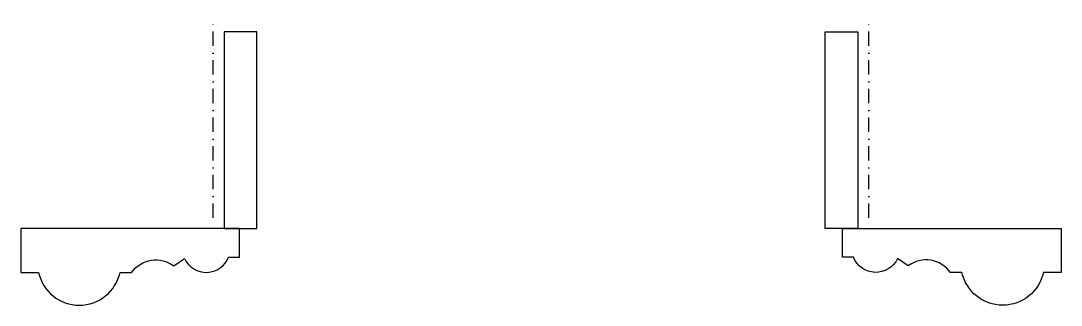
# Model space of a CAD drawing. Header units: millimetres. Extents: x -89 to 387, y -39 to 91.
import ezdxf

# ---------------------------------------------------------------- set-up
doc = ezdxf.new("R2010")
doc.units = ezdxf.units.MM
doc.header["$MEASUREMENT"] = 0
doc.linetypes.add('DASHDOT', pattern=[1, 0.5, -0.25, 0, -0.25])

msp = doc.modelspace()

# ---------------------------------------------------------------- linework, layer by layer
at = {"color": 36, "linetype": 'DASHDOT', "ltscale": 13}
for p, q in [((-1.46, 1.46), (-1.46, 91.46)), ((298.54, 1.46), (298.54, 91.46))]:
    msp.add_line(p, q, dxfattribs=at)
at = {"color": 165}
for points in [[(3.54, -3.54), (18.54, -3.54), (18.54, 86.46), (3.54, 86.46)], [(293.54, -3.54), (278.54, -3.54), (278.54, 86.46), (293.54, 86.46)]]:
    msp.add_lwpolyline(points, close=True, dxfattribs=at)
for points in [[(-89.46, -23.54), (-81.33, -23.54, 0.805149), (-44.07, -23.54), (-38.75, -23.54, -0.419112), (-19.52, -20.55), (-14.54, -17.24, 0.661257), (5.57, -16.54), (10.54, -16.54), (10.54, -3.54), (-89.46, -3.54)], [(-89.46, -23.54), (-81.33, -23.54, 0.805149), (-44.07, -23.54), (-38.75, -23.54, -0.419112), (-19.52, -20.55), (-14.54, -17.24, 0.661257), (5.57, -16.54), (10.54, -16.54), (10.54, -3.54), (-89.46, -3.54)], [(386.54, -23.54), (378.41, -23.54, -0.805149), (341.15, -23.54), (335.82, -23.54, 0.419112), (316.59, -20.55), (311.61, -17.24, -0.661257), (291.5, -16.54), (286.54, -16.54), (286.54, -3.54), (386.54, -3.54)], [(386.54, -23.54), (378.41, -23.54, -0.805149), (341.15, -23.54), (335.82, -23.54, 0.419112), (316.59, -20.55), (311.61, -17.24, -0.661257), (291.5, -16.54), (286.54, -16.54), (286.54, -3.54), (386.54, -3.54)]]:
    msp.add_lwpolyline(points, format="xyb", close=True, dxfattribs=at)

doc.saveas('drawing.dxf')
